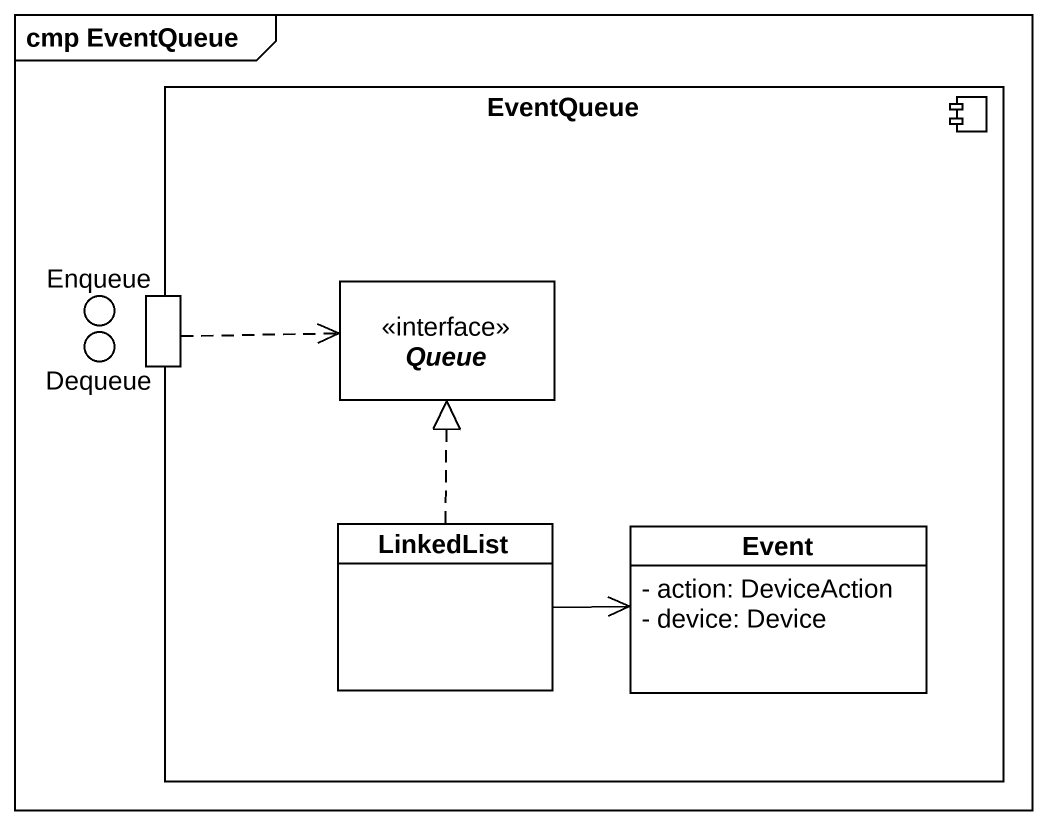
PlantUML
@startuml
mainframe cmp EventQueue
allowmixing
hide circle
hide empty members
skinparam classAttributeIconSize 0
component EventQueue {
  port " " as port1
  interface "Queue" as Queue_
  class LinkedList
  class Event {
    - action: DeviceAction
    - device: Device
  }
}
() Enqueue
() Dequeue
port1 .right.> Queue_
LinkedList .up.|> Queue_
LinkedList -right-> Event
@enduml
